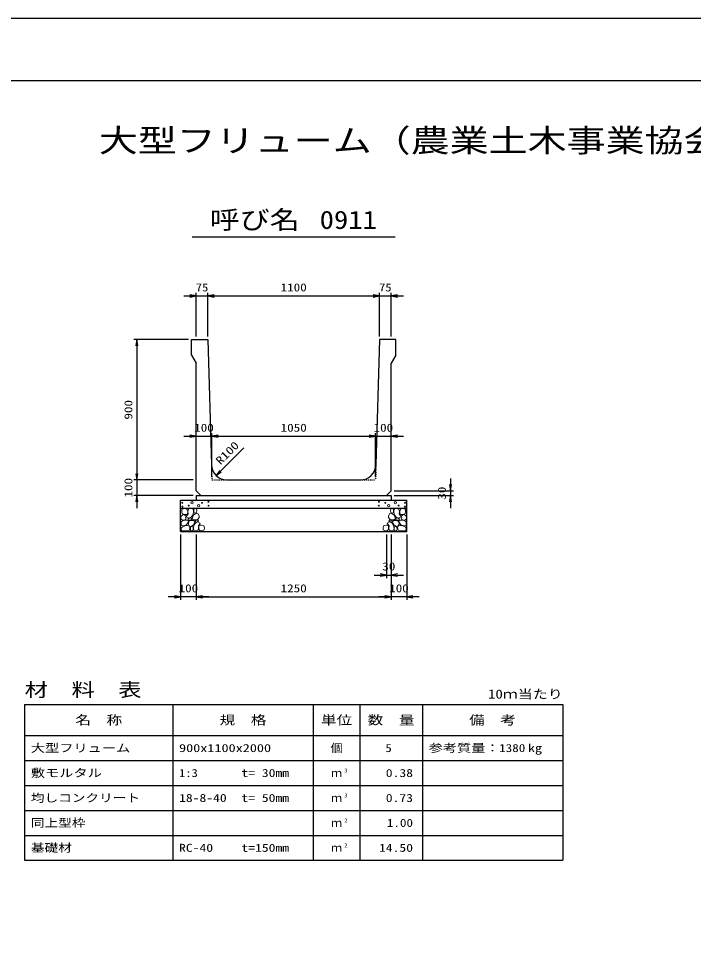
# Model space of a CAD drawing. Units: millimetres at full size. Extents: x 0 to 16820, y 0 to 11880.
# Drawn here: x 5646 to 9973, y 5940 to 11880 of the extents above; entities that cross this region are included whole.
import ezdxf
from ezdxf.enums import TextEntityAlignment as Align

# ---------------------------------------------------------------- set-up
doc = ezdxf.new("R2010")
doc.units = ezdxf.units.MM
doc.linetypes.add('DASHED_SPACED', pattern=[12, 6, -6])
for name, color, linetype, lineweight in [('D-DCR-HCHn', 4, 'Continuous', 9), ('D-MTR-FRAM', 7, 'Continuous', 25), ('D-MTR-LINE', 7, 'Continuous', 25), ('D-STR-DIM', 7, 'Continuous', 25), ('D-STR-STRn', 1, 'Continuous', 25), ('D-TTL', 2, 'Continuous', 25), ('D-TTL-TXT', 7, 'Continuous', 25)]:
    doc.layers.add(name, color=color, linetype=linetype, lineweight=lineweight)
doc.layers.add('D-MTR', color=7, linetype='Continuous')
doc.layers.add('D-MTR-TXT', color=7, linetype='Continuous')
doc.styles.add('ＭＳ ゴシック', font='')
doc.styles.get('ＭＳ ゴシック').set_extended_font_data('MS Gothic')

# ---------------------------------------------------------------- blocks, each defined once
blk = doc.blocks.new('open_arrow')
at = {"color": 0, "linetype": 'Continuous', "lineweight": -2}
blk.add_lwpolyline([(7.5, 1.25), (0, 0), (7.5, -1.25)], dxfattribs=at)

msp = doc.modelspace()

# ---------------------------------------------------------------- linework, layer by layer
at = {"layer": 'D-DCR-HCHn'}
for points in [[(6723.399, 8733.696), (6707.796, 8737.163), (6693.928, 8730.228), (6692.194, 8714.626), (6695.661, 8702.491), (6712.997, 8697.29), (6725.132, 8697.29), (6730.333, 8705.958), (6730.333, 8725.028)], [(6737.267, 8735.429), (6732.067, 8719.827), (6733.8, 8702.491), (6721.665, 8683.421), (6737.267, 8674.753), (6754.603, 8683.421), (6765.005, 8697.29), (6768.472, 8719.827), (6765.005, 8731.962), (6754.603, 8737.163)], [(6770.206, 8731.962), (6770.206, 8711.159), (6778.874, 8705.958), (6787.542, 8711.159), (6789.275, 8723.294), (6787.542, 8733.696), (6775.407, 8737.163)], [(8049.794, 8731.962), (8049.794, 8711.159), (8041.126, 8705.958), (8032.458, 8711.159), (8030.725, 8723.294), (8032.458, 8733.696), (8044.593, 8737.163)], [(8082.733, 8735.429), (8087.933, 8719.827), (8086.2, 8702.491), (8098.335, 8683.421), (8082.733, 8674.753), (8065.397, 8683.421), (8054.995, 8697.29), (8051.528, 8719.827), (8054.995, 8731.962), (8065.397, 8737.163)], [(8096.601, 8733.696), (8112.204, 8737.163), (8126.072, 8730.228), (8127.806, 8714.626), (8124.339, 8702.491), (8107.003, 8697.29), (8094.868, 8697.29), (8089.667, 8705.958), (8089.667, 8725.028)], [(6690.46, 8690.356), (6685.26, 8674.753), (6692.194, 8664.352), (6709.53, 8662.618), (6721.366, 8667.699), (6716.464, 8679.954), (6719.932, 8686.889), (6712.997, 8693.823), (6702.596, 8697.29)], [(6740.735, 8674.753), (6732.067, 8667.819), (6735.534, 8662.618), (6747.669, 8662.618), (6752.87, 8664.352), (6756.337, 8671.286), (6751.136, 8676.487)], [(6766.739, 8693.823), (6758.071, 8673.02), (6765.005, 8664.352), (6785.808, 8664.352), (6794.476, 8667.819), (6803.144, 8679.954), (6803.144, 8690.356), (6794.476, 8704.224), (6784.074, 8705.958)], [(8053.261, 8693.823), (8061.929, 8673.02), (8054.995, 8664.352), (8034.192, 8664.352), (8025.524, 8667.819), (8016.856, 8679.954), (8016.856, 8690.356), (8025.524, 8704.224), (8035.926, 8705.958)], [(8079.265, 8674.753), (8087.933, 8667.819), (8084.466, 8662.618), (8072.331, 8662.618), (8067.13, 8664.352), (8063.663, 8671.286), (8068.864, 8676.487)], [(8129.54, 8690.356), (8134.74, 8674.753), (8127.806, 8664.352), (8110.47, 8662.618), (8098.634, 8667.699), (8103.536, 8679.954), (8100.068, 8686.889), (8107.003, 8693.823), (8117.404, 8697.29)], [(6723.366, 8632.757), (6736.208, 8652.019), (6734.603, 8656.834), (6716.946, 8661.65), (6700.894, 8660.045), (6689.658, 8650.414), (6688.052, 8639.177), (6689.658, 8627.941), (6702.499, 8624.731)], [(6729.787, 8592.627), (6741.023, 8597.443), (6744.234, 8613.494), (6737.813, 8624.731), (6726.577, 8627.941), (6712.13, 8626.336), (6696.078, 8619.915), (6688.052, 8610.284), (6688.052, 8599.048), (6692.868, 8592.627), (6712.13, 8594.232)], [(6768.311, 8632.757), (6776.337, 8652.019), (6769.916, 8660.045), (6750.654, 8660.045), (6742.628, 8656.834), (6734.603, 8645.598), (6734.603, 8635.967), (6742.628, 8623.125), (6752.259, 8621.52)], [(6765.101, 8597.443), (6765.101, 8616.705), (6757.075, 8621.52), (6749.049, 8616.705), (6747.444, 8605.469), (6749.049, 8595.837), (6760.285, 8592.627)], [(6795.599, 8594.232), (6800.415, 8608.679), (6798.81, 8624.731), (6810.046, 8642.388), (6795.599, 8650.414), (6779.548, 8642.388), (6769.916, 8629.546), (6766.706, 8608.679), (6769.916, 8597.443), (6779.548, 8592.627)], [(6792.389, 8650.414), (6800.415, 8656.834), (6797.204, 8661.65), (6785.968, 8661.65), (6781.153, 8660.045), (6777.942, 8653.624), (6782.758, 8648.808)], [(6808.441, 8595.837), (6822.887, 8592.627), (6835.729, 8599.048), (6837.334, 8613.494), (6834.124, 8624.731), (6818.072, 8629.546), (6806.836, 8629.546), (6802.02, 8621.52), (6802.02, 8603.863)], [(8011.559, 8595.837), (7997.113, 8592.627), (7984.271, 8599.048), (7982.666, 8613.494), (7985.876, 8624.731), (8001.928, 8629.546), (8013.164, 8629.546), (8017.98, 8621.52), (8017.98, 8603.863)], [(8024.401, 8594.232), (8019.585, 8608.679), (8021.19, 8624.731), (8009.954, 8642.388), (8024.401, 8650.414), (8040.452, 8642.388), (8050.084, 8629.546), (8053.294, 8608.679), (8050.084, 8597.443), (8040.452, 8592.627)], [(8027.611, 8650.414), (8019.585, 8656.834), (8022.796, 8661.65), (8034.032, 8661.65), (8038.847, 8660.045), (8042.058, 8653.624), (8037.242, 8648.808)], [(8051.689, 8632.757), (8043.663, 8652.019), (8050.084, 8660.045), (8069.346, 8660.045), (8077.372, 8656.834), (8085.397, 8645.598), (8085.397, 8635.967), (8077.372, 8623.125), (8067.741, 8621.52)], [(8054.899, 8597.443), (8054.899, 8616.705), (8062.925, 8621.52), (8070.951, 8616.705), (8072.556, 8605.469), (8070.951, 8595.837), (8059.715, 8592.627)], [(8090.213, 8592.627), (8078.977, 8597.443), (8075.766, 8613.494), (8082.187, 8624.731), (8093.423, 8627.941), (8107.87, 8626.336), (8123.922, 8619.915), (8131.948, 8610.284), (8131.948, 8599.048), (8127.132, 8592.627), (8107.87, 8594.232)], [(8096.634, 8632.757), (8083.792, 8652.019), (8085.397, 8656.834), (8103.054, 8661.65), (8119.106, 8660.045), (8130.342, 8650.414), (8131.948, 8639.177), (8130.342, 8627.941), (8117.501, 8624.731)]]:
    msp.add_lwpolyline(points, close=True, dxfattribs=at)
for centre, radius in [((6695.727, 8773.955), 3), ((6696.869, 8748.91), 3), ((6737.292, 8755.752), 3), ((6758.336, 8773.955), 7.5), ((6801.664, 8754.961), 7.5), ((6822.708, 8773.164), 3), ((6863.131, 8780.006), 3), ((6864.273, 8754.961), 3), ((7955.727, 8754.961), 3), ((7956.869, 8780.006), 3), ((7997.292, 8773.164), 3), ((8018.336, 8754.961), 7.5), ((8061.664, 8773.955), 7.5), ((8082.708, 8755.752), 3), ((8123.131, 8748.91), 3), ((8124.273, 8773.955), 3)]:
    msp.add_circle(centre, radius, dxfattribs=at)
at = {"layer": 'D-MTR-FRAM'}
for p, q in [((5685, 7480), (9135, 7480)), ((5685, 7480), (5685, 6480)), ((9135, 7480), (9135, 6480)), ((5685, 6480), (9135, 6480))]:
    msp.add_line(p, q, dxfattribs=at)
at = {"layer": 'D-MTR-LINE'}
for p, q in [((6635, 7480), (6635, 6480)), ((7535, 7480), (7535, 6480)), ((7835, 7480), (7835, 6480)), ((8235, 7480), (8235, 6480)), ((5685, 7280), (9135, 7280)), ((5685, 7120), (9135, 7120)), ((5685, 6960), (9135, 6960)), ((5685, 6800), (9135, 6800)), ((5685, 6640), (9135, 6640))]:
    msp.add_line(p, q, dxfattribs=at)
at = {"layer": 'D-STR-DIM'}
for p, q in [((6705, 10100), (6940, 10100)), ((6785, 9840), (6785, 10120)), ((6860, 9840), (6860, 10120)), ((6860, 9840), (6860, 10120)), ((6860, 10100), (7960, 10100)), ((7880, 10100), (8115, 10100)), ((7960, 9840), (7960, 10120)), ((7960, 9840), (7960, 10120)), ((8035, 9840), (8035, 10120)), ((6735, 9820), (6385, 9820)), ((6405, 9820), (6405, 8920)), ((6885, 8940), (6885, 9220)), ((6885, 8940), (6885, 9220)), ((7935, 8940), (7935, 9220)), ((7935, 8940), (7935, 9220)), ((6705, 9200), (6965, 9200)), ((6885, 9200), (7935, 9200)), ((7855, 9200), (8115, 9200)), ((6912.539, 8948.314), (7089.315, 9125.091)), ((6405, 9000), (6405, 8740)), ((6765, 8920), (6385, 8920)), ((6765, 8920), (6385, 8920)), ((8415, 8930), (8415, 8740)), ((6765, 8820), (6385, 8820)), ((8055, 8850), (8435, 8850)), ((8055, 8820), (8435, 8820)), ((6685, 8570), (6685, 8150)), ((6785, 8570), (6785, 8150)), ((6785, 8570), (6785, 8150)), ((8005, 8570), (8005, 8290)), ((8035, 8570), (8035, 8150)), ((8035, 8570), (8035, 8150)), ((8035, 8570), (8035, 8290)), ((8135, 8570), (8135, 8150)), ((7925, 8310), (8115, 8310)), ((6865, 8170), (6605, 8170)), ((6785, 8170), (8035, 8170)), ((8215, 8170), (7955, 8170))]:
    msp.add_line(p, q, dxfattribs=at)
at = {"layer": 'D-STR-STRn'}
for p, q in [((6755, 9820), (6860, 9820)), ((6755, 9720), (6755, 9820)), ((6860, 9820), (6882.299, 9017.223)), ((7960, 9820), (7937.701, 9017.223)), ((8065, 9820), (7960, 9820)), ((8065, 9720), (8065, 9820)), ((6755, 9720), (6785, 9670)), ((8065, 9720), (8035, 9670)), ((6785, 8850), (6785, 9670)), ((8035, 8850), (8035, 9670)), ((6982.261, 8920), (7837.739, 8920)), ((6785, 8850), (6815, 8820)), ((6785, 8820), (8035, 8820)), ((6785, 8820), (6785, 8790)), ((8035, 8850), (8005, 8820)), ((8035, 8820), (8035, 8790)), ((6685, 8590), (6685, 8790)), ((6685, 8790), (8135, 8790)), ((6685, 8740), (8135, 8740)), ((8135, 8590), (8135, 8790)), ((6685, 8590), (8135, 8590))]:
    msp.add_line(p, q, dxfattribs=at)
at = {"layer": 'D-STR-STRn', "color": 2, "linetype": 'DASHED_SPACED'}
for p, q in [((6882.299, 9017.223), (6885, 8920)), ((7937.701, 9017.223), (7935, 8920)), ((6885, 8920), (6982.261, 8920)), ((7837.739, 8920), (7935, 8920))]:
    msp.add_line(p, q, dxfattribs=at)
at = {"layer": 'D-STR-STRn'}
for centre, start, end in [((6982.261, 9020), 181.59114, 270), ((7837.739, 9020), 270, 358.40886)]:
    msp.add_arc(centre, 100, start, end, dxfattribs=at)
at = {"layer": 'D-TTL'}
for points in [[(0, 0), (16820, 0), (16820, 11880), (0, 11880)], [(400, 400), (16420, 400), (16420, 11480), (400, 11480)]]:
    msp.add_lwpolyline(points, close=True, dxfattribs=at)
at = {"layer": 'D-TTL-TXT'}
msp.add_line((6760, 10480), (8060, 10480), dxfattribs=at)

# ---------------------------------------------------------------- block references
at = {"layer": 'D-STR-DIM', "xscale": 5.33, "yscale": 5.33}
for p, rotation in [((6785, 10100), 180), ((7960, 10100), 180), ((7960, 10100), 180), ((6405, 9820), 270), ((6785, 9200), 180), ((7935, 9200), 180), ((7935, 9200), 180), ((6912.539, 8948.314), 45), ((6405, 8920), 90), ((6405, 8920), 90), ((8415, 8850), 90), ((6405, 8820), 270), ((8415, 8820), 270), ((8005, 8310), 180), ((6685, 8170), 180), ((8035, 8170), 180), ((8035, 8170), 180)]:
    msp.add_blockref('open_arrow', p, dxfattribs=dict(at, rotation=rotation))
for p in [(6860, 10100), (6860, 10100), (8035, 10100), (6885, 9200), (6885, 9200), (8035, 9200), (8035, 8310), (6785, 8170), (6785, 8170), (8135, 8170)]:
    msp.add_blockref('open_arrow', p, dxfattribs=at)

# ---------------------------------------------------------------- texts
at = {"layer": 'D-MTR', "style": 'ＭＳ ゴシック', "width": 1.25}
msp.add_text('材\u3000料\u3000表', height=87.98, dxfattribs=at).set_placement((5685, 7504), align=Align.BOTTOM_LEFT)
at = {"layer": 'D-MTR', "style": 'ＭＳ ゴシック', "width": 1.2}
msp.add_text('10ｍ当たり', height=58.65, dxfattribs=at).set_placement((9135, 7499.333), align=Align.BOTTOM_RIGHT)
at = {"layer": 'D-MTR-TXT', "style": 'ＭＳ ゴシック'}
for s, height, width, p in [('名\u3000称', 58.65, 1.25, (6160, 7380)), ('規\u3000格', 58.65, 1.25, (7085, 7380)), ('単位', 58.65, 1.25, (7685, 7380)), ('数\u3000量', 58.65, 1.25, (8035, 7380)), ('備\u3000考', 58.65, 1.25, (8685, 7380)), ('個', 51.32, 1.1, (7685, 7200))]:
    msp.add_text(s, height=height, dxfattribs=dict(at, width=width)).set_placement(p, align=Align.MIDDLE_CENTER)
for s, width, p in [('大型フリューム', 1.3, (5725, 7200)), ('900x1100x2000', 1.3, (6675, 7200)), ('参考質量：    kg', 1.3, (8275, 7200)), ('敷モルタル', 1.3, (5725, 7040)), ('1:3', 1.15, (6675, 7040)), ('t= 30mm', 1.25, (7075, 7040)), ('均しコンクリート', 1.25, (5725, 6880)), ('18-8-40', 1.25, (6675, 6880)), ('t= 50mm', 1.25, (7075, 6880)), ('同上型枠', 1.25, (5725, 6720)), ('基礎材', 1.25, (5725, 6560)), ('RC-40', 1.25, (6675, 6560)), ('t=150mm', 1.25, (7075, 6560))]:
    msp.add_text(s, height=51.32, dxfattribs=dict(at, width=width)).set_placement(p, align=Align.MIDDLE_LEFT)
for s, width, p in [('5', 1.15, (8038.553, 7200)), ('1380', 1.2, (8895, 7200)), ('0.38', 1.25, (8175, 7040)), ('0.73', 1.25, (8175, 6880)), ('1.00', 1.2, (8175, 6720)), ('14.50', 1.25, (8175, 6560))]:
    msp.add_text(s, height=51.32, dxfattribs=dict(at, width=width)).set_placement(p, align=Align.MIDDLE_RIGHT)
for p in [(7685, 7040), (7685, 6880), (7685, 6720), (7685, 6560)]:
    msp.add_text('ｍ', height=51.32, dxfattribs=at).set_placement(p, align=Align.MIDDLE_CENTER)
at = {"layer": 'D-MTR-TXT', "style": 'ＭＳ ゴシック', "width": 1.15}
for s, p in [('3', (7735, 7035.333)), ('3', (7735, 6875.333)), ('2', (7735, 6715.333)), ('2', (7735, 6555.333))]:
    msp.add_text(s, height=25.66, dxfattribs=at).set_placement(p, align=Align.BOTTOM_LEFT)
at = {"layer": 'D-STR-DIM', "style": 'ＭＳ ゴシック'}
for s, width, p in [('75', 1.15, (6822.5, 10155)), ('1100', 1.2, (7410, 10155)), ('75', 1.15, (7997.5, 10155)), ('100', 1.2, (6835, 9255)), ('1050', 1.2, (7410, 9255)), ('100', 1.2, (7985, 9255)), ('30', 1.2, (8020, 8365)), ('100', 1.2, (6735, 8225)), ('1250', 1.2, (7410, 8225)), ('100', 1.2, (8085, 8225))]:
    msp.add_text(s, height=51.32, dxfattribs=dict(at, width=width)).set_placement(p, align=Align.MIDDLE_CENTER)
at = {"layer": 'D-STR-DIM', "style": 'ＭＳ ゴシック', "width": 1.2}
for s, p in [('900', (6350, 9370)), ('100', (6350, 8870)), ('30', (8360, 8835))]:
    msp.add_text(s, height=51.32, rotation=90, dxfattribs=at).set_placement(p, align=Align.MIDDLE_CENTER)
at = {"layer": 'D-STR-DIM', "style": 'ＭＳ ゴシック', "width": 1.25}
msp.add_text('R100', height=51.32, rotation=45, dxfattribs=at).set_placement((6951.479, 9002.339), align=Align.BOTTOM_LEFT)
at = {"layer": 'D-TTL-TXT', "style": 'ＭＳ ゴシック'}
for s, height, width, p in [('大型フリューム（農業土木事業協会型）', 146.6, 1.25, (8410, 10980)), ('呼び名', 117.3, 1.2, (7160, 10495)), ('0911', 117.3, 1.15, (7760, 10495))]:
    msp.add_text(s, height=height, dxfattribs=dict(at, width=width)).set_placement(p, align=Align.BOTTOM_CENTER)

doc.saveas('drawing.dxf')
